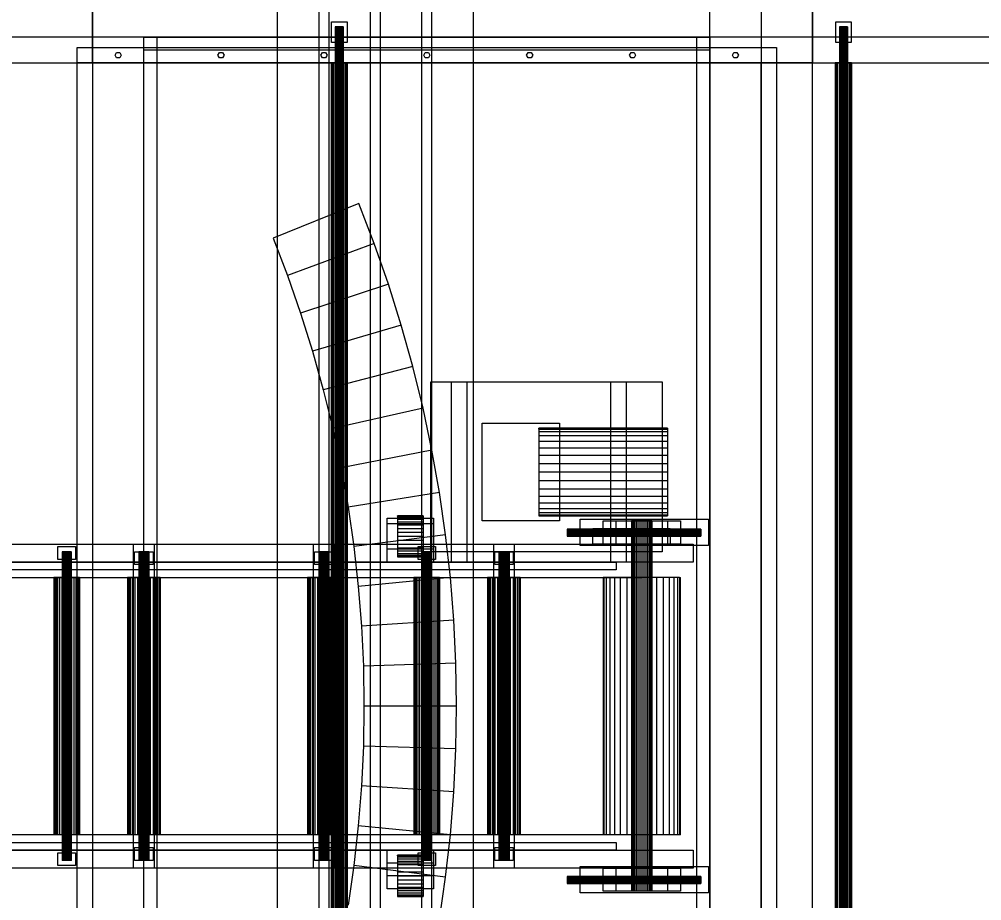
# Model space of a CAD drawing. Header units: millimetres. Extents: x -191664 to 191490, y -197311 to 10263.
# Drawn here: x 2362 to 4234, y -131078 to -129365 of the extents above; entities that cross this region are included whole.
import ezdxf

# ---------------------------------------------------------------- set-up
doc = ezdxf.new("R2010")
doc.units = ezdxf.units.MM
doc.layers.add('DET_secador_superior', color=7, linetype='Continuous', lineweight=0)
doc.layers.add('R15_COTAS_TRANSPORTE_P', color=1, linetype='Continuous', lineweight=0)
doc.dimstyles.new('PLANTA_20', dxfattribs={"dimtxt": 50, "dimasz": 30, "dimexe": 30, "dimexo": 16, "dimgap": 20, "dimtad": 1, "dimtih": 1, "dimtoh": 1, "dimdec": 1, "dimzin": 0, "dimdsep": 46, "dimcen": 0.09, "dimadec": 0, "dimazin": 0, "dimtfac": 1, "dimtdec": 4, "dimtofl": 0, "dimtmove": 0, "dimatfit": 3, "dimfxl": 1, "dimtolj": 1, "dimtzin": 0, "dimarcsym": 0})

# ---------------------------------------------------------------- blocks, each defined once
blk = doc.blocks.new('*D133')
at = {"layer": 'Defpoints', "color": 0, "transparency": 16777216}
for p in [(439.7, -194148), (217.9, -194406.1), (-500, -194490), (-500, -194490), (500, -194490)]:
    blk.add_point(p, dxfattribs=at)
at = {"layer": 'R15_COTAS_TRANSPORTE_P', "color": 0, "lineweight": -2, "transparency": 16777216}
blk.add_arc((-500, -194490), 722.8, 2.3783, 17.6217, dxfattribs=at)
at = {"layer": 'R15_COTAS_TRANSPORTE_P', "color": 0, "transparency": 16777216}
for points in [[(184.1, -194272.8), (193.6, -194269.6), (179.2, -194242.8)], [(227.1, -194459.9), (217.2, -194460.1), (222.8, -194490)]]:
    blk.add_solid(points, dxfattribs=at)

msp = doc.modelspace()

# ---------------------------------------------------------------- linework, layer by layer
at = {"layer": 'DET_secador_superior', "color": 253, "true_color": 0xa6b3ba}
for p, q in [((2864.71, -132400), (2864.71, -129000)), ((2944.71, -129000), (2944.71, -132400)), ((2964.71, -132400), (2964.71, -129000)), ((3044.71, -129000), (3044.71, -132400)), ((3064.71, -132400), (3064.71, -129000)), ((3144.71, -129000), (3144.71, -132400)), ((3164.71, -132400), (3164.71, -129000)), ((3244.71, -129000), (3244.71, -132400)), ((3704.71, -132400), (3704.71, -129000)), ((3804.71, -129000), (3804.71, -132400)), ((2604.71, -129425), (2604.71, -129400)), ((2604.71, -129400), (3704.71, -129400)), ((2604.71, -132000), (2604.71, -129400)), ((2604.71, -129400), (2629.71, -129400)), ((2629.71, -129400), (2629.71, -132000)), ((3679.71, -132000), (3679.71, -129400)), ((3679.71, -129400), (3704.71, -129400)), ((3704.71, -129400), (3704.71, -129425)), ((3704.71, -129400), (3704.71, -132000)), ((3704.71, -129425), (2604.71, -129425)), ((3162.6, -130400), (3162.6, -130070)), ((3162.6, -130070), (3612.6, -130070)), ((3202.6, -130420), (3202.6, -130070)), ((3202.6, -130070), (3232.6, -130070)), ((3232.6, -130070), (3232.6, -130420)), ((3512.6, -130420), (3512.6, -130070)), ((3512.6, -130070), (3542.6, -130070)), ((3542.6, -130070), (3542.6, -130420)), ((3612.6, -130070), (3612.6, -130400)), ((3077.6, -130420), (3077.6, -130335)), ((3077.6, -130335), (3167.6, -130335)), ((3167.6, -130335), (3167.6, -130420)), ((3452.6, -130388), (3452.6, -130337)), ((3452.6, -130337), (3702.6, -130337)), ((3497.6, -130385), (3497.6, -130340)), ((3497.6, -130340), (3647.6, -130340)), ((3647.6, -130340), (3647.6, -130385)), ((3702.6, -130337), (3702.6, -130388)), ((3077.6, -130395), (3077.6, -130345)), ((3077.6, -130345), (3167.6, -130345)), ((3167.6, -130345), (3167.6, -130395)), ((2437.71, -130415), (2437.71, -130390)), ((2437.71, -130390), (2471.71, -130390)), ((2471.71, -130390), (2471.71, -130415)), ((2584.71, -131015), (2584.71, -130385)), ((2584.71, -130385), (2624.71, -130385)), ((2586.71, -130425), (2586.71, -130400)), ((2586.71, -130400), (2622.71, -130400)), ((2622.71, -130400), (2622.71, -130425)), ((2624.71, -130385), (2624.71, -131015)), ((2934.71, -131015), (2934.71, -130385)), ((2934.71, -130385), (2974.71, -130385)), ((2936.71, -130425), (2936.71, -130400)), ((2936.71, -130400), (2972.71, -130400)), ((2972.71, -130400), (2972.71, -130425)), ((2974.71, -130385), (2974.71, -131015)), ((3167.6, -130395), (3077.6, -130395)), ((3137.71, -130415), (3137.71, -130390)), ((3137.71, -130390), (3171.71, -130390)), ((3612.6, -130400), (3162.6, -130400)), ((3171.71, -130390), (3171.71, -130415)), ((3284.71, -131015), (3284.71, -130385)), ((3284.71, -130385), (3324.71, -130385)), ((3286.71, -130425), (3286.71, -130400)), ((3286.71, -130400), (3322.71, -130400)), ((3322.71, -130400), (3322.71, -130425)), ((3324.71, -130385), (3324.71, -131015)), ((3702.6, -130388), (3452.6, -130388)), ((3647.6, -130385), (3497.6, -130385)), ((2471.71, -130415), (2437.71, -130415)), ((3171.71, -130415), (3137.71, -130415)), ((2622.71, -130425), (2586.71, -130425)), ((2972.71, -130425), (2936.71, -130425)), ((3167.6, -130420), (3077.6, -130420)), ((3232.6, -130420), (3202.6, -130420)), ((3322.71, -130425), (3286.71, -130425)), ((3542.6, -130420), (3512.6, -130420)), ((2586.71, -131000), (2586.71, -130975)), ((2586.71, -130975), (2622.71, -130975)), ((2622.71, -130975), (2622.71, -131000)), ((2936.71, -131000), (2936.71, -130975)), ((2936.71, -130975), (2972.71, -130975)), ((2972.71, -130975), (2972.71, -131000)), ((3077.6, -131030), (3077.6, -130980)), ((3077.6, -130980), (3167.6, -130980)), ((3167.6, -130980), (3167.6, -131030)), ((3286.71, -131000), (3286.71, -130975)), ((3286.71, -130975), (3322.71, -130975)), ((3322.71, -130975), (3322.71, -131000)), ((2437.71, -131010), (2437.71, -130985)), ((2437.71, -130985), (2471.71, -130985)), ((2471.71, -130985), (2471.71, -131010)), ((3137.71, -131010), (3137.71, -130985)), ((3137.71, -130985), (3171.71, -130985)), ((3171.71, -130985), (3171.71, -131010)), ((2471.71, -131010), (2437.71, -131010)), ((2624.71, -131015), (2584.71, -131015)), ((2622.71, -131000), (2586.71, -131000)), ((2974.71, -131015), (2934.71, -131015)), ((2972.71, -131000), (2936.71, -131000)), ((3077.6, -131055), (3077.6, -131005)), ((3077.6, -131005), (3167.6, -131005)), ((3171.71, -131010), (3137.71, -131010)), ((3167.6, -131005), (3167.6, -131055)), ((3324.71, -131015), (3284.71, -131015)), ((3322.71, -131000), (3286.71, -131000)), ((3452.6, -131063), (3452.6, -131012)), ((3452.6, -131012), (3702.6, -131012)), ((3497.6, -131060), (3497.6, -131015)), ((3497.6, -131015), (3647.6, -131015)), ((3647.6, -131015), (3647.6, -131060)), ((3702.6, -131012), (3702.6, -131063)), ((3167.6, -131030), (3077.6, -131030)), ((3167.6, -131055), (3077.6, -131055)), ((3702.6, -131063), (3452.6, -131063)), ((3647.6, -131060), (3497.6, -131060))]:
    msp.add_line(p, q, dxfattribs=at)
at = {"layer": 'DET_secador_superior', "color": 9, "true_color": 0xb8c6c1}
for p, q in [((2504.71, -129450), (2504.71, -129325)), ((3904.71, -132075), (3904.71, -129325)), ((3904.71, -129325), (3904.71, -129450)), ((3904.71, -129450), (2504.71, -129450))]:
    msp.add_line(p, q, dxfattribs=at)
at = {"layer": 'DET_secador_superior', "color": 253, "true_color": 0xaab5b9}
msp.add_line((2504.71, -129325), (2504.71, -132075), dxfattribs=at)
at = {"layer": 'DET_secador_superior', "color": 8, "true_color": 0x617680}
for p, q in [((2969.71, -129410), (2969.71, -129370)), ((2969.71, -129370), (2999.71, -129370)), ((2999.71, -129370), (2999.71, -129410)), ((3949.71, -129410), (3949.71, -129370)), ((3949.71, -129370), (3979.71, -129370)), ((3979.71, -129370), (3979.71, -129410)), ((20754.71, -129400), (1454.71, -129400)), ((2474.71, -129450), (2474.71, -129420)), ((2474.71, -129420), (3834.71, -129420)), ((2999.71, -129410), (2969.71, -129410)), ((3834.71, -129420), (3834.71, -129450)), ((3979.71, -129410), (3949.71, -129410)), ((3834.71, -129450), (2474.71, -129450)), ((2474.71, -131950), (2474.71, -129450)), ((2474.71, -129450), (2504.71, -129450)), ((3804.71, -129450), (3834.71, -129450)), ((3834.71, -129450), (3834.71, -131950))]:
    msp.add_line(p, q, dxfattribs=at)
at = {"layer": 'DET_secador_superior', "color": 253, "true_color": 0xa4b0b5}
for p, q in [((2976.98, -129380), (2976.71, -129380)), ((2976.71, -129380), (2976.71, -132020)), ((2977.78, -129380), (2976.98, -129380)), ((2976.98, -129380), (2976.98, -132020)), ((2979.06, -129380), (2977.78, -129380)), ((2977.78, -129380), (2977.78, -132020)), ((2980.71, -129380), (2979.06, -129380)), ((2979.06, -129380), (2979.06, -132020)), ((2982.64, -129380), (2980.71, -129380)), ((2980.71, -129380), (2980.71, -132020)), ((2984.71, -129380), (2982.64, -129380)), ((2982.64, -129380), (2982.64, -132020)), ((2986.78, -129380), (2984.71, -129380)), ((2984.71, -129380), (2984.71, -132020)), ((2988.71, -129380), (2986.78, -129380)), ((2986.78, -129380), (2986.78, -132020)), ((2990.37, -129380), (2988.71, -129380)), ((2988.71, -129380), (2988.71, -132020)), ((2991.64, -129380), (2990.37, -129380)), ((2990.37, -129380), (2990.37, -132020)), ((2992.44, -129380), (2991.64, -129380)), ((2991.64, -129380), (2991.64, -132020)), ((2992.44, -129380), (2992.71, -129380)), ((2992.44, -129380), (2992.44, -132020)), ((2992.71, -132020), (2992.71, -129380)), ((3956.98, -129380), (3956.71, -129380)), ((3956.71, -129380), (3956.71, -132020)), ((3957.78, -129380), (3956.98, -129380)), ((3956.98, -129380), (3956.98, -132020)), ((3959.06, -129380), (3957.78, -129380)), ((3957.78, -129380), (3957.78, -132020)), ((3960.71, -129380), (3959.06, -129380)), ((3959.06, -129380), (3959.06, -132020)), ((3962.64, -129380), (3960.71, -129380)), ((3960.71, -129380), (3960.71, -132020)), ((3964.71, -129380), (3962.64, -129380)), ((3962.64, -129380), (3962.64, -132020)), ((3966.78, -129380), (3964.71, -129380)), ((3964.71, -129380), (3964.71, -132020)), ((3968.71, -129380), (3966.78, -129380)), ((3966.78, -129380), (3966.78, -132020)), ((3970.37, -129380), (3968.71, -129380)), ((3968.71, -129380), (3968.71, -132020)), ((3971.64, -129380), (3970.37, -129380)), ((3970.37, -129380), (3970.37, -132020)), ((3972.44, -129380), (3971.64, -129380)), ((3971.64, -129380), (3971.64, -132020)), ((3972.44, -129380), (3972.71, -129380)), ((3972.44, -129380), (3972.44, -132020)), ((3972.71, -132020), (3972.71, -129380)), ((2969.26, -129450), (2968.71, -129450)), ((2968.71, -129450), (2968.71, -131950)), ((2970.86, -129450), (2969.26, -129450)), ((2969.26, -129450), (2969.26, -131950)), ((2973.4, -129450), (2970.86, -129450)), ((2970.86, -129450), (2970.86, -131950)), ((2976.71, -129450), (2973.4, -129450)), ((2973.4, -129450), (2973.4, -131950)), ((2980.57, -129450), (2976.71, -129450)), ((2976.71, -129450), (2976.71, -131950)), ((2984.71, -129450), (2980.57, -129450)), ((2980.57, -129450), (2980.57, -131950)), ((2988.85, -129450), (2984.71, -129450)), ((2984.71, -129450), (2984.71, -131950)), ((2992.71, -129450), (2988.85, -129450)), ((2988.85, -129450), (2988.85, -131950)), ((2996.03, -129450), (2992.71, -129450)), ((2992.71, -129450), (2992.71, -131950)), ((2998.57, -129450), (2996.03, -129450)), ((2996.03, -129450), (2996.03, -131950)), ((3000.17, -129450), (2998.57, -129450)), ((2998.57, -129450), (2998.57, -131950)), ((3000.17, -129450), (3000.71, -129450)), ((3000.17, -129450), (3000.17, -131950)), ((3000.71, -131950), (3000.71, -129450)), ((3949.26, -129450), (3948.71, -129450)), ((3948.71, -129450), (3948.71, -131950)), ((3950.86, -129450), (3949.26, -129450)), ((3949.26, -129450), (3949.26, -131950)), ((3953.4, -129450), (3950.86, -129450)), ((3950.86, -129450), (3950.86, -131950)), ((3956.71, -129450), (3953.4, -129450)), ((3953.4, -129450), (3953.4, -131950)), ((3960.57, -129450), (3956.71, -129450)), ((3956.71, -129450), (3956.71, -131950)), ((3964.71, -129450), (3960.57, -129450)), ((3960.57, -129450), (3960.57, -131950)), ((3968.85, -129450), (3964.71, -129450)), ((3964.71, -129450), (3964.71, -131950)), ((3972.71, -129450), (3968.85, -129450)), ((3968.85, -129450), (3968.85, -131950)), ((3976.03, -129450), (3972.71, -129450)), ((3972.71, -129450), (3972.71, -131950)), ((3978.57, -129450), (3976.03, -129450)), ((3976.03, -129450), (3976.03, -131950)), ((3980.17, -129450), (3978.57, -129450)), ((3978.57, -129450), (3978.57, -131950)), ((3980.17, -129450), (3980.71, -129450)), ((3980.17, -129450), (3980.17, -131950)), ((3980.71, -131950), (3980.71, -129450))]:
    msp.add_line(p, q, dxfattribs=at)
at = {"layer": 'DET_secador_superior', "color": 9, "true_color": 0xbcc6c9}
for p, q in [((2548.71, -129435), (2551.71, -129429.8)), ((2551.71, -129440.2), (2548.71, -129435)), ((2551.71, -129429.8), (2557.71, -129429.8)), ((2557.71, -129440.2), (2551.71, -129440.2)), ((2557.71, -129429.8), (2560.71, -129435)), ((2560.71, -129435), (2557.71, -129440.2)), ((2748.71, -129435), (2751.71, -129429.8)), ((2751.71, -129440.2), (2748.71, -129435)), ((2751.71, -129429.8), (2757.71, -129429.8)), ((2757.71, -129440.2), (2751.71, -129440.2)), ((2757.71, -129429.8), (2760.71, -129435)), ((2760.71, -129435), (2757.71, -129440.2)), ((2948.71, -129435), (2951.71, -129429.8)), ((2951.71, -129440.2), (2948.71, -129435)), ((2951.71, -129429.8), (2957.71, -129429.8)), ((2957.71, -129440.2), (2951.71, -129440.2)), ((2957.71, -129429.8), (2960.71, -129435)), ((2960.71, -129435), (2957.71, -129440.2)), ((3148.71, -129435), (3151.71, -129429.8)), ((3151.71, -129440.2), (3148.71, -129435)), ((3151.71, -129429.8), (3157.71, -129429.8)), ((3157.71, -129440.2), (3151.71, -129440.2)), ((3157.71, -129429.8), (3160.71, -129435)), ((3160.71, -129435), (3157.71, -129440.2)), ((3348.71, -129435), (3351.71, -129429.8)), ((3351.71, -129440.2), (3348.71, -129435)), ((3351.71, -129429.8), (3357.71, -129429.8)), ((3357.71, -129440.2), (3351.71, -129440.2)), ((3357.71, -129429.8), (3360.71, -129435)), ((3360.71, -129435), (3357.71, -129440.2)), ((3548.71, -129435), (3551.71, -129429.8)), ((3551.71, -129440.2), (3548.71, -129435)), ((3551.71, -129429.8), (3557.71, -129429.8)), ((3557.71, -129440.2), (3551.71, -129440.2)), ((3557.71, -129429.8), (3560.71, -129435)), ((3560.71, -129435), (3557.71, -129440.2)), ((3748.71, -129435), (3751.71, -129429.8)), ((3751.71, -129440.2), (3748.71, -129435)), ((3751.71, -129429.8), (3757.71, -129429.8)), ((3757.71, -129440.2), (3751.71, -129440.2)), ((3757.71, -129429.8), (3760.71, -129435)), ((3760.71, -129435), (3757.71, -129440.2))]:
    msp.add_line(p, q, dxfattribs=at)
at = {"layer": 'DET_secador_superior', "color": 8, "true_color": 0x727f77}
msp.add_line((1554.71, -129450), (20654.71, -129450), dxfattribs=at)
at = {"layer": 'DET_secador_superior', "color": 253, "true_color": 0xa8b3b5}
for p, q in [((3804.71, -129450), (2504.71, -129450)), ((2504.71, -129450), (2604.71, -129450)), ((2504.71, -129450), (2504.71, -131950)), ((2604.71, -129450), (3704.71, -129450)), ((2604.71, -131950), (2604.71, -129450)), ((3804.71, -129450), (3704.71, -129450)), ((3704.71, -129450), (3704.71, -131950)), ((3804.71, -131950), (3804.71, -129450))]:
    msp.add_line(p, q, dxfattribs=at)
at = {"layer": 'DET_secador_superior', "color": 252, "true_color": 0x889ba4}
for p, q in [((3022.7, -129723.07), (2855.81, -129790.5)), ((3052.72, -129800.93), (3022.7, -129723.07)), ((2855.81, -129790.5), (2883.75, -129862.98)), ((3052.72, -129800.93), (2883.75, -129862.98)), ((3080.23, -129879.7), (3052.72, -129800.93)), ((2883.75, -129862.98), (2909.37, -129936.32)), ((3080.23, -129879.7), (2909.37, -129936.32)), ((3105.2, -129959.32), (3080.23, -129879.7)), ((2909.37, -129936.32), (2932.62, -130010.44)), ((3105.2, -129959.32), (2932.62, -130010.44)), ((3127.62, -130039.7), (3105.2, -129959.32)), ((2932.62, -130010.44), (2953.49, -130085.27)), ((3127.62, -130039.7), (2953.49, -130085.27)), ((3147.45, -130120.75), (3127.62, -130039.7)), ((2953.49, -130085.27), (2971.95, -130160.73)), ((3147.45, -130120.75), (2971.95, -130160.73)), ((3164.68, -130202.39), (3147.45, -130120.75)), ((2971.95, -130160.73), (2987.99, -130236.74)), ((3164.68, -130202.39), (2987.99, -130236.74)), ((3179.29, -130284.55), (3164.68, -130202.39)), ((2987.99, -130236.74), (3001.59, -130313.22)), ((3179.29, -130284.55), (3001.59, -130313.22)), ((3191.27, -130367.13), (3179.29, -130284.55)), ((3001.59, -130313.22), (3012.74, -130390.1)), ((3191.27, -130367.13), (3012.74, -130390.1)), ((3200.59, -130450.05), (3191.27, -130367.13)), ((3012.74, -130390.1), (3021.42, -130467.3)), ((3200.59, -130450.05), (3021.42, -130467.3)), ((3207.26, -130533.22), (3200.59, -130450.05)), ((3021.42, -130467.3), (3027.63, -130544.73)), ((3207.26, -130533.22), (3027.63, -130544.73)), ((3027.63, -130544.73), (3031.36, -130622.33)), ((3211.26, -130616.57), (3207.26, -130533.22)), ((3211.26, -130616.57), (3031.36, -130622.33)), ((3031.36, -130622.33), (3032.6, -130700)), ((3212.6, -130700), (3211.26, -130616.57)), ((3032.6, -130700), (3031.36, -130777.67)), ((3212.6, -130700), (3032.6, -130700)), ((3211.26, -130783.43), (3212.6, -130700)), ((3031.36, -130777.67), (3027.63, -130855.27)), ((3211.26, -130783.43), (3031.36, -130777.67)), ((3207.26, -130866.78), (3211.26, -130783.43)), ((3027.63, -130855.27), (3021.42, -130932.7)), ((3207.26, -130866.78), (3027.63, -130855.27)), ((3200.59, -130949.95), (3207.26, -130866.78)), ((3021.42, -130932.7), (3012.74, -131009.9)), ((3200.59, -130949.95), (3021.42, -130932.7)), ((3191.27, -131032.87), (3200.59, -130949.95)), ((3012.74, -131009.9), (3001.59, -131086.78)), ((3191.27, -131032.87), (3012.74, -131009.9)), ((3179.29, -131115.45), (3191.27, -131032.87))]:
    msp.add_line(p, q, dxfattribs=at)
at = {"layer": 'DET_secador_superior', "color": 147, "true_color": 0x35697a}
for p, q in [((3262.6, -130340), (3262.6, -130150)), ((3262.6, -130150), (3412.6, -130150)), ((3412.6, -130150), (3412.6, -130340)), ((3412.6, -130340), (3262.6, -130340))]:
    msp.add_line(p, q, dxfattribs=at)
at = {"layer": 'DET_secador_superior', "color": 157, "true_color": 0x286576}
for p, q in [((3372.6, -130161.63), (3372.6, -130160)), ((3622.6, -130160), (3372.6, -130160)), ((3372.6, -130161.63), (3372.6, -130166.47)), ((3372.6, -130161.63), (3622.6, -130161.63)), ((3372.6, -130166.47), (3372.6, -130174.33)), ((3372.6, -130166.47), (3622.6, -130166.47)), ((3372.6, -130174.33), (3372.6, -130184.9)), ((3372.6, -130174.33), (3622.6, -130174.33)), ((3622.6, -130160), (3622.6, -130161.63)), ((3622.6, -130161.63), (3622.6, -130166.47)), ((3622.6, -130166.47), (3622.6, -130174.33)), ((3622.6, -130174.33), (3622.6, -130184.9)), ((3372.6, -130184.9), (3372.6, -130197.78)), ((3372.6, -130184.9), (3622.6, -130184.9)), ((3622.6, -130184.9), (3622.6, -130197.78)), ((3372.6, -130197.78), (3372.6, -130212.47)), ((3372.6, -130197.78), (3622.6, -130197.78)), ((3372.6, -130212.47), (3372.6, -130228.42)), ((3372.6, -130212.47), (3622.6, -130212.47)), ((3622.6, -130197.78), (3622.6, -130212.47)), ((3622.6, -130212.47), (3622.6, -130228.42)), ((3372.6, -130228.42), (3372.6, -130245)), ((3372.6, -130228.42), (3622.6, -130228.42)), ((3622.6, -130228.42), (3622.6, -130245)), ((3372.6, -130245), (3372.6, -130261.58)), ((3372.6, -130245), (3622.6, -130245)), ((3622.6, -130245), (3622.6, -130261.58)), ((3372.6, -130261.58), (3372.6, -130277.53)), ((3372.6, -130261.58), (3622.6, -130261.58)), ((3622.6, -130261.58), (3622.6, -130277.53)), ((3372.6, -130277.53), (3372.6, -130292.22)), ((3372.6, -130277.53), (3622.6, -130277.53)), ((3622.6, -130277.53), (3622.6, -130292.22)), ((3372.6, -130292.22), (3372.6, -130305.1)), ((3372.6, -130292.22), (3622.6, -130292.22)), ((3372.6, -130305.1), (3372.6, -130315.67)), ((3372.6, -130305.1), (3622.6, -130305.1)), ((3622.6, -130292.22), (3622.6, -130305.1)), ((3622.6, -130305.1), (3622.6, -130315.67)), ((3372.6, -130315.67), (3372.6, -130323.53)), ((3372.6, -130315.67), (3622.6, -130315.67)), ((3372.6, -130323.53), (3372.6, -130328.37)), ((3372.6, -130323.53), (3622.6, -130323.53)), ((3622.6, -130315.67), (3622.6, -130323.53)), ((3622.6, -130323.53), (3622.6, -130328.37)), ((3372.6, -130328.37), (3372.6, -130330)), ((3372.6, -130328.37), (3622.6, -130328.37)), ((3372.6, -130330), (3622.6, -130330)), ((3622.6, -130328.37), (3622.6, -130330))]:
    msp.add_line(p, q, dxfattribs=at)
at = {"layer": 'DET_secador_superior', "color": 253, "true_color": 0xa8b4b9}
for p, q in [((3097.6, -130330.77), (3097.6, -130330)), ((3147.6, -130330), (3097.6, -130330)), ((3097.6, -130330.77), (3097.6, -130333.04)), ((3097.6, -130330.77), (3147.6, -130330.77)), ((3097.6, -130333.04), (3097.6, -130336.74)), ((3097.6, -130333.04), (3147.6, -130333.04)), ((3097.6, -130336.74), (3097.6, -130341.72)), ((3097.6, -130336.74), (3147.6, -130336.74)), ((3097.6, -130341.72), (3097.6, -130347.78)), ((3097.6, -130341.72), (3147.6, -130341.72)), ((3147.6, -130330), (3147.6, -130330.77)), ((3147.6, -130330.77), (3147.6, -130333.04)), ((3147.6, -130333.04), (3147.6, -130336.74)), ((3147.6, -130336.74), (3147.6, -130341.72)), ((3147.6, -130341.72), (3147.6, -130347.78)), ((3552.98, -130340), (3552.6, -130340)), ((3552.6, -130340), (3552.6, -131060)), ((3554.12, -130340), (3552.98, -130340)), ((3552.98, -130340), (3552.98, -131060)), ((3555.97, -130340), (3554.12, -130340)), ((3554.12, -130340), (3554.12, -131060)), ((3558.46, -130340), (3555.97, -130340)), ((3555.97, -130340), (3555.97, -131060)), ((3561.49, -130340), (3558.46, -130340)), ((3558.46, -130340), (3558.46, -131060)), ((3564.94, -130340), (3561.49, -130340)), ((3561.49, -130340), (3561.49, -131060)), ((3568.7, -130340), (3564.94, -130340)), ((3564.94, -130340), (3564.94, -131060)), ((3572.6, -130340), (3568.7, -130340)), ((3568.7, -130340), (3568.7, -131060)), ((3576.5, -130340), (3572.6, -130340)), ((3572.6, -130340), (3572.6, -131060)), ((3580.25, -130340), (3576.5, -130340)), ((3576.5, -130340), (3576.5, -131060)), ((3583.71, -130340), (3580.25, -130340)), ((3580.25, -130340), (3580.25, -131060)), ((3586.74, -130340), (3583.71, -130340)), ((3583.71, -130340), (3583.71, -131060)), ((3589.23, -130340), (3586.74, -130340)), ((3586.74, -130340), (3586.74, -131060)), ((3591.08, -130340), (3589.23, -130340)), ((3589.23, -130340), (3589.23, -131060)), ((3592.21, -130340), (3591.08, -130340)), ((3591.08, -130340), (3591.08, -131060)), ((3592.21, -130340), (3592.6, -130340)), ((3592.21, -130340), (3592.21, -131060)), ((3592.6, -131060), (3592.6, -130340)), ((3097.6, -130347.78), (3097.6, -130354.69)), ((3097.6, -130347.78), (3147.6, -130347.78)), ((3097.6, -130354.69), (3097.6, -130362.2)), ((3097.6, -130354.69), (3147.6, -130354.69)), ((3097.6, -130362.2), (3097.6, -130370)), ((3097.6, -130362.2), (3147.6, -130362.2)), ((3147.6, -130347.78), (3147.6, -130354.69)), ((3147.6, -130354.69), (3147.6, -130362.2)), ((3147.6, -130362.2), (3147.6, -130370)), ((3427.6, -130356.13), (3427.6, -130356)), ((3687.6, -130356), (3427.6, -130356)), ((3427.6, -130356.13), (3427.6, -130356.53)), ((3427.6, -130356.13), (3687.6, -130356.13)), ((3427.6, -130356.53), (3427.6, -130357.18)), ((3427.6, -130356.53), (3687.6, -130356.53)), ((3427.6, -130357.18), (3427.6, -130358.05)), ((3427.6, -130357.18), (3687.6, -130357.18)), ((3427.6, -130358.05), (3427.6, -130359.11)), ((3427.6, -130358.05), (3687.6, -130358.05)), ((3427.6, -130359.11), (3427.6, -130360.32)), ((3427.6, -130359.11), (3687.6, -130359.11)), ((3427.6, -130360.32), (3427.6, -130361.63)), ((3427.6, -130360.32), (3687.6, -130360.32)), ((3427.6, -130361.63), (3427.6, -130363)), ((3427.6, -130361.63), (3687.6, -130361.63)), ((3687.6, -130356), (3687.6, -130356.13)), ((3687.6, -130356.13), (3687.6, -130356.53)), ((3687.6, -130356.53), (3687.6, -130357.18)), ((3687.6, -130357.18), (3687.6, -130358.05)), ((3687.6, -130358.05), (3687.6, -130359.11)), ((3687.6, -130359.11), (3687.6, -130360.32)), ((3687.6, -130360.32), (3687.6, -130361.63)), ((3687.6, -130361.63), (3687.6, -130363)), ((3097.6, -130370), (3097.6, -130377.8)), ((3097.6, -130370), (3147.6, -130370)), ((3097.6, -130377.8), (3097.6, -130385.31)), ((3097.6, -130377.8), (3147.6, -130377.8)), ((3147.6, -130370), (3147.6, -130377.8)), ((3147.6, -130377.8), (3147.6, -130385.31)), ((3427.6, -130363), (3427.6, -130364.37)), ((3427.6, -130363), (3687.6, -130363)), ((3427.6, -130364.37), (3427.6, -130365.68)), ((3427.6, -130364.37), (3687.6, -130364.37)), ((3427.6, -130365.68), (3427.6, -130366.89)), ((3427.6, -130365.68), (3687.6, -130365.68)), ((3427.6, -130366.89), (3427.6, -130367.95)), ((3427.6, -130366.89), (3687.6, -130366.89)), ((3427.6, -130367.95), (3427.6, -130368.82)), ((3427.6, -130367.95), (3687.6, -130367.95)), ((3427.6, -130368.82), (3427.6, -130369.47)), ((3427.6, -130368.82), (3687.6, -130368.82)), ((3427.6, -130369.47), (3427.6, -130369.87)), ((3427.6, -130369.47), (3687.6, -130369.47)), ((3427.6, -130369.87), (3427.6, -130370)), ((3427.6, -130369.87), (3687.6, -130369.87)), ((3427.6, -130370), (3687.6, -130370)), ((3687.6, -130363), (3687.6, -130364.37)), ((3687.6, -130364.37), (3687.6, -130365.68)), ((3687.6, -130365.68), (3687.6, -130366.89)), ((3687.6, -130366.89), (3687.6, -130367.95)), ((3687.6, -130367.95), (3687.6, -130368.82)), ((3687.6, -130368.82), (3687.6, -130369.47)), ((3687.6, -130369.47), (3687.6, -130369.87)), ((3687.6, -130369.87), (3687.6, -130370)), ((2445.89, -130400), (2445.71, -130400)), ((2445.71, -130400), (2445.71, -131000)), ((2446.4, -130400), (2445.89, -130400)), ((2445.89, -130400), (2445.89, -131000)), ((2447.23, -130400), (2446.4, -130400)), ((2446.4, -130400), (2446.4, -131000)), ((2448.35, -130400), (2447.23, -130400)), ((2447.23, -130400), (2447.23, -131000)), ((2449.71, -130400), (2448.35, -130400)), ((2448.35, -130400), (2448.35, -131000)), ((2451.27, -130400), (2449.71, -130400)), ((2449.71, -130400), (2449.71, -131000)), ((2452.96, -130400), (2451.27, -130400)), ((2451.27, -130400), (2451.27, -131000)), ((2454.71, -130400), (2452.96, -130400)), ((2452.96, -130400), (2452.96, -131000)), ((2456.47, -130400), (2454.71, -130400)), ((2454.71, -130400), (2454.71, -131000)), ((2458.16, -130400), (2456.47, -130400)), ((2456.47, -130400), (2456.47, -131000)), ((2459.71, -130400), (2458.16, -130400)), ((2458.16, -130400), (2458.16, -131000)), ((2461.08, -130400), (2459.71, -130400)), ((2459.71, -130400), (2459.71, -131000)), ((2462.2, -130400), (2461.08, -130400)), ((2461.08, -130400), (2461.08, -131000)), ((2463.03, -130400), (2462.2, -130400)), ((2462.2, -130400), (2462.2, -131000)), ((2463.54, -130400), (2463.03, -130400)), ((2463.03, -130400), (2463.03, -131000)), ((2463.54, -130400), (2463.71, -130400)), ((2463.54, -130400), (2463.54, -131000)), ((2463.71, -131000), (2463.71, -130400)), ((2594.9, -130400), (2594.71, -130400)), ((2594.71, -130400), (2594.71, -131000)), ((2595.47, -130400), (2594.9, -130400)), ((2594.9, -130400), (2594.9, -131000)), ((2596.4, -130400), (2595.47, -130400)), ((2595.47, -130400), (2595.47, -131000)), ((2597.64, -130400), (2596.4, -130400)), ((2596.4, -130400), (2596.4, -131000)), ((2599.16, -130400), (2597.64, -130400)), ((2597.64, -130400), (2597.64, -131000)), ((2600.89, -130400), (2599.16, -130400)), ((2599.16, -130400), (2599.16, -131000)), ((2602.76, -130400), (2600.89, -130400)), ((2600.89, -130400), (2600.89, -131000)), ((2604.71, -130400), (2602.76, -130400)), ((2602.76, -130400), (2602.76, -131000)), ((2606.66, -130400), (2604.71, -130400)), ((2604.71, -130400), (2604.71, -131000)), ((2608.54, -130400), (2606.66, -130400)), ((2606.66, -130400), (2606.66, -131000)), ((2610.27, -130400), (2608.54, -130400)), ((2608.54, -130400), (2608.54, -131000)), ((2611.78, -130400), (2610.27, -130400)), ((2610.27, -130400), (2610.27, -131000)), ((2613.03, -130400), (2611.78, -130400)), ((2611.78, -130400), (2611.78, -131000)), ((2613.95, -130400), (2613.03, -130400)), ((2613.03, -130400), (2613.03, -131000)), ((2614.52, -130400), (2613.95, -130400)), ((2613.95, -130400), (2613.95, -131000)), ((2614.52, -130400), (2614.71, -130400)), ((2614.52, -130400), (2614.52, -131000)), ((2614.71, -131000), (2614.71, -130400)), ((2944.9, -130400), (2944.71, -130400)), ((2944.71, -130400), (2944.71, -131000)), ((2945.47, -130400), (2944.9, -130400)), ((2944.9, -130400), (2944.9, -131000)), ((2946.4, -130400), (2945.47, -130400)), ((2945.47, -130400), (2945.47, -131000)), ((2947.64, -130400), (2946.4, -130400)), ((2946.4, -130400), (2946.4, -131000)), ((2949.16, -130400), (2947.64, -130400)), ((2947.64, -130400), (2947.64, -131000)), ((2950.89, -130400), (2949.16, -130400)), ((2949.16, -130400), (2949.16, -131000)), ((2952.76, -130400), (2950.89, -130400)), ((2950.89, -130400), (2950.89, -131000)), ((2954.71, -130400), (2952.76, -130400)), ((2952.76, -130400), (2952.76, -131000)), ((2956.66, -130400), (2954.71, -130400)), ((2954.71, -130400), (2954.71, -131000)), ((2958.54, -130400), (2956.66, -130400)), ((2956.66, -130400), (2956.66, -131000)), ((2960.27, -130400), (2958.54, -130400)), ((2958.54, -130400), (2958.54, -131000)), ((2961.78, -130400), (2960.27, -130400)), ((2960.27, -130400), (2960.27, -131000)), ((2963.03, -130400), (2961.78, -130400)), ((2961.78, -130400), (2961.78, -131000)), ((2963.95, -130400), (2963.03, -130400)), ((2963.03, -130400), (2963.03, -131000)), ((2964.52, -130400), (2963.95, -130400)), ((2963.95, -130400), (2963.95, -131000)), ((2964.52, -130400), (2964.71, -130400)), ((2964.52, -130400), (2964.52, -131000)), ((2964.71, -131000), (2964.71, -130400)), ((3097.6, -130385.31), (3097.6, -130392.22)), ((3097.6, -130385.31), (3147.6, -130385.31)), ((3097.6, -130392.22), (3097.6, -130398.28)), ((3097.6, -130392.22), (3147.6, -130392.22)), ((3097.6, -130398.28), (3097.6, -130403.26)), ((3097.6, -130398.28), (3147.6, -130398.28)), ((3145.89, -130400), (3145.71, -130400)), ((3145.71, -130400), (3145.71, -131000)), ((3146.4, -130400), (3145.89, -130400)), ((3145.89, -130400), (3145.89, -131000)), ((3147.23, -130400), (3146.4, -130400)), ((3146.4, -130400), (3146.4, -131000)), ((3148.35, -130400), (3147.23, -130400)), ((3147.23, -130400), (3147.23, -131000)), ((3147.6, -130385.31), (3147.6, -130392.22)), ((3147.6, -130392.22), (3147.6, -130398.28)), ((3147.6, -130398.28), (3147.6, -130403.26)), ((3149.71, -130400), (3148.35, -130400)), ((3148.35, -130400), (3148.35, -131000)), ((3151.27, -130400), (3149.71, -130400)), ((3149.71, -130400), (3149.71, -131000)), ((3152.96, -130400), (3151.27, -130400)), ((3151.27, -130400), (3151.27, -131000)), ((3154.71, -130400), (3152.96, -130400)), ((3152.96, -130400), (3152.96, -131000)), ((3156.47, -130400), (3154.71, -130400)), ((3154.71, -130400), (3154.71, -131000)), ((3158.16, -130400), (3156.47, -130400)), ((3156.47, -130400), (3156.47, -131000)), ((3159.71, -130400), (3158.16, -130400)), ((3158.16, -130400), (3158.16, -131000)), ((3161.08, -130400), (3159.71, -130400)), ((3159.71, -130400), (3159.71, -131000)), ((3162.2, -130400), (3161.08, -130400)), ((3161.08, -130400), (3161.08, -131000)), ((3163.03, -130400), (3162.2, -130400)), ((3162.2, -130400), (3162.2, -131000)), ((3163.54, -130400), (3163.03, -130400)), ((3163.03, -130400), (3163.03, -131000)), ((3163.54, -130400), (3163.71, -130400)), ((3163.54, -130400), (3163.54, -131000)), ((3163.71, -131000), (3163.71, -130400)), ((3294.9, -130400), (3294.71, -130400)), ((3294.71, -130400), (3294.71, -131000)), ((3295.47, -130400), (3294.9, -130400)), ((3294.9, -130400), (3294.9, -131000)), ((3296.4, -130400), (3295.47, -130400)), ((3295.47, -130400), (3295.47, -131000)), ((3297.64, -130400), (3296.4, -130400)), ((3296.4, -130400), (3296.4, -131000)), ((3299.16, -130400), (3297.64, -130400)), ((3297.64, -130400), (3297.64, -131000)), ((3300.89, -130400), (3299.16, -130400)), ((3299.16, -130400), (3299.16, -131000)), ((3302.76, -130400), (3300.89, -130400)), ((3300.89, -130400), (3300.89, -131000)), ((3304.71, -130400), (3302.76, -130400)), ((3302.76, -130400), (3302.76, -131000)), ((3306.66, -130400), (3304.71, -130400)), ((3304.71, -130400), (3304.71, -131000)), ((3308.54, -130400), (3306.66, -130400)), ((3306.66, -130400), (3306.66, -131000)), ((3310.27, -130400), (3308.54, -130400)), ((3308.54, -130400), (3308.54, -131000)), ((3311.78, -130400), (3310.27, -130400)), ((3310.27, -130400), (3310.27, -131000)), ((3313.03, -130400), (3311.78, -130400)), ((3311.78, -130400), (3311.78, -131000)), ((3313.95, -130400), (3313.03, -130400)), ((3313.03, -130400), (3313.03, -131000)), ((3314.52, -130400), (3313.95, -130400)), ((3313.95, -130400), (3313.95, -131000)), ((3314.52, -130400), (3314.71, -130400)), ((3314.52, -130400), (3314.52, -131000)), ((3314.71, -131000), (3314.71, -130400)), ((3097.6, -130403.26), (3097.6, -130406.96)), ((3097.6, -130403.26), (3147.6, -130403.26)), ((3097.6, -130406.96), (3097.6, -130409.23)), ((3097.6, -130406.96), (3147.6, -130406.96)), ((3097.6, -130409.23), (3097.6, -130410)), ((3097.6, -130409.23), (3147.6, -130409.23)), ((3097.6, -130410), (3147.6, -130410)), ((3147.6, -130403.26), (3147.6, -130406.96)), ((3147.6, -130406.96), (3147.6, -130409.23)), ((3147.6, -130409.23), (3147.6, -130410)), ((2430.19, -130450), (2429.71, -130450)), ((2429.71, -130450), (2429.71, -130950)), ((2431.62, -130450), (2430.19, -130450)), ((2430.19, -130450), (2430.19, -130950)), ((2433.93, -130450), (2431.62, -130450)), ((2431.62, -130450), (2431.62, -130950)), ((2437.03, -130450), (2433.93, -130450)), ((2433.93, -130450), (2433.93, -130950)), ((2440.82, -130450), (2437.03, -130450)), ((2437.03, -130450), (2437.03, -130950)), ((2445.15, -130450), (2440.82, -130450)), ((2440.82, -130450), (2440.82, -130950)), ((2449.83, -130450), (2445.15, -130450)), ((2445.15, -130450), (2445.15, -130950)), ((2454.71, -130450), (2449.83, -130450)), ((2449.83, -130450), (2449.83, -130950)), ((2459.59, -130450), (2454.71, -130450)), ((2454.71, -130450), (2454.71, -130950)), ((2464.28, -130450), (2459.59, -130450)), ((2459.59, -130450), (2459.59, -130950)), ((2468.6, -130450), (2464.28, -130450)), ((2464.28, -130450), (2464.28, -130950)), ((2472.39, -130450), (2468.6, -130450)), ((2468.6, -130450), (2468.6, -130950)), ((2475.5, -130450), (2472.39, -130450)), ((2472.39, -130450), (2472.39, -130950)), ((2477.81, -130450), (2475.5, -130450)), ((2475.5, -130450), (2475.5, -130950)), ((2479.23, -130450), (2477.81, -130450)), ((2477.81, -130450), (2477.81, -130950)), ((2479.23, -130450), (2479.71, -130450)), ((2479.23, -130450), (2479.23, -130950)), ((2479.71, -130950), (2479.71, -130450)), ((2573.33, -130450), (2572.71, -130450)), ((2572.71, -130450), (2572.71, -130950)), ((2575.15, -130450), (2573.33, -130450)), ((2573.33, -130450), (2573.33, -130950)), ((2578.11, -130450), (2575.15, -130450)), ((2575.15, -130450), (2575.15, -130950)), ((2582.08, -130450), (2578.11, -130450)), ((2578.11, -130450), (2578.11, -130950)), ((2586.93, -130450), (2582.08, -130450)), ((2582.08, -130450), (2582.08, -130950)), ((2592.47, -130450), (2586.93, -130450)), ((2586.93, -130450), (2586.93, -130950)), ((2598.47, -130450), (2592.47, -130450)), ((2592.47, -130450), (2592.47, -130950)), ((2604.71, -130450), (2598.47, -130450)), ((2598.47, -130450), (2598.47, -130950)), ((2610.96, -130450), (2604.71, -130450)), ((2604.71, -130450), (2604.71, -130950)), ((2616.96, -130450), (2610.96, -130450)), ((2610.96, -130450), (2610.96, -130950)), ((2622.49, -130450), (2616.96, -130450)), ((2616.96, -130450), (2616.96, -130950)), ((2627.34, -130450), (2622.49, -130450)), ((2622.49, -130450), (2622.49, -130950)), ((2631.32, -130450), (2627.34, -130450)), ((2627.34, -130450), (2627.34, -130950)), ((2634.28, -130450), (2631.32, -130450)), ((2631.32, -130450), (2631.32, -130950)), ((2636.1, -130450), (2634.28, -130450)), ((2634.28, -130450), (2634.28, -130950)), ((2636.1, -130450), (2636.71, -130450)), ((2636.1, -130450), (2636.1, -130950)), ((2636.71, -130950), (2636.71, -130450)), ((2923.33, -130450), (2922.71, -130450)), ((2922.71, -130450), (2922.71, -130950)), ((2925.15, -130450), (2923.33, -130450)), ((2923.33, -130450), (2923.33, -130950)), ((2928.11, -130450), (2925.15, -130450)), ((2925.15, -130450), (2925.15, -130950)), ((2932.08, -130450), (2928.11, -130450)), ((2928.11, -130450), (2928.11, -130950)), ((2936.93, -130450), (2932.08, -130450)), ((2932.08, -130450), (2932.08, -130950)), ((2942.47, -130450), (2936.93, -130450)), ((2936.93, -130450), (2936.93, -130950)), ((2948.47, -130450), (2942.47, -130450)), ((2942.47, -130450), (2942.47, -130950)), ((2954.71, -130450), (2948.47, -130450)), ((2948.47, -130450), (2948.47, -130950)), ((2960.96, -130450), (2954.71, -130450)), ((2954.71, -130450), (2954.71, -130950)), ((2966.96, -130450), (2960.96, -130450)), ((2960.96, -130450), (2960.96, -130950)), ((2972.49, -130450), (2966.96, -130450)), ((2966.96, -130450), (2966.96, -130950)), ((2977.34, -130450), (2972.49, -130450)), ((2972.49, -130450), (2972.49, -130950)), ((2981.32, -130450), (2977.34, -130450)), ((2977.34, -130450), (2977.34, -130950)), ((2984.28, -130450), (2981.32, -130450)), ((2981.32, -130450), (2981.32, -130950)), ((2986.1, -130450), (2984.28, -130450)), ((2984.28, -130450), (2984.28, -130950)), ((2986.1, -130450), (2986.71, -130450)), ((2986.1, -130450), (2986.1, -130950)), ((2986.71, -130950), (2986.71, -130450)), ((3130.19, -130450), (3129.71, -130450)), ((3129.71, -130450), (3129.71, -130950)), ((3131.62, -130450), (3130.19, -130450)), ((3130.19, -130450), (3130.19, -130950)), ((3133.93, -130450), (3131.62, -130450)), ((3131.62, -130450), (3131.62, -130950)), ((3137.03, -130450), (3133.93, -130450)), ((3133.93, -130450), (3133.93, -130950)), ((3140.82, -130450), (3137.03, -130450)), ((3137.03, -130450), (3137.03, -130950)), ((3145.15, -130450), (3140.82, -130450)), ((3140.82, -130450), (3140.82, -130950)), ((3149.83, -130450), (3145.15, -130450)), ((3145.15, -130450), (3145.15, -130950)), ((3154.71, -130450), (3149.83, -130450)), ((3149.83, -130450), (3149.83, -130950)), ((3159.59, -130450), (3154.71, -130450)), ((3154.71, -130450), (3154.71, -130950)), ((3164.28, -130450), (3159.59, -130450)), ((3159.59, -130450), (3159.59, -130950)), ((3168.6, -130450), (3164.28, -130450)), ((3164.28, -130450), (3164.28, -130950)), ((3172.39, -130450), (3168.6, -130450)), ((3168.6, -130450), (3168.6, -130950)), ((3175.5, -130450), (3172.39, -130450)), ((3172.39, -130450), (3172.39, -130950)), ((3177.81, -130450), (3175.5, -130450)), ((3175.5, -130450), (3175.5, -130950)), ((3179.23, -130450), (3177.81, -130450)), ((3177.81, -130450), (3177.81, -130950)), ((3179.23, -130450), (3179.71, -130450)), ((3179.23, -130450), (3179.23, -130950)), ((3179.71, -130950), (3179.71, -130450)), ((3273.33, -130450), (3272.71, -130450)), ((3272.71, -130450), (3272.71, -130950)), ((3275.15, -130450), (3273.33, -130450)), ((3273.33, -130450), (3273.33, -130950)), ((3278.11, -130450), (3275.15, -130450)), ((3275.15, -130450), (3275.15, -130950)), ((3282.08, -130450), (3278.11, -130450)), ((3278.11, -130450), (3278.11, -130950)), ((3286.93, -130450), (3282.08, -130450)), ((3282.08, -130450), (3282.08, -130950)), ((3292.47, -130450), (3286.93, -130450)), ((3286.93, -130450), (3286.93, -130950)), ((3298.47, -130450), (3292.47, -130450)), ((3292.47, -130450), (3292.47, -130950)), ((3304.71, -130450), (3298.47, -130450)), ((3298.47, -130450), (3298.47, -130950)), ((3310.96, -130450), (3304.71, -130450)), ((3304.71, -130450), (3304.71, -130950)), ((3316.96, -130450), (3310.96, -130450)), ((3310.96, -130450), (3310.96, -130950)), ((3322.49, -130450), (3316.96, -130450)), ((3316.96, -130450), (3316.96, -130950)), ((3327.34, -130450), (3322.49, -130450)), ((3322.49, -130450), (3322.49, -130950)), ((3331.32, -130450), (3327.34, -130450)), ((3327.34, -130450), (3327.34, -130950)), ((3334.28, -130450), (3331.32, -130450)), ((3331.32, -130450), (3331.32, -130950)), ((3336.1, -130450), (3334.28, -130450)), ((3334.28, -130450), (3334.28, -130950)), ((3336.1, -130450), (3336.71, -130450)), ((3336.1, -130450), (3336.1, -130950)), ((3336.71, -130950), (3336.71, -130450)), ((3499.04, -130450), (3497.6, -130450)), ((3497.6, -130450), (3497.6, -130950)), ((3503.31, -130450), (3499.04, -130450)), ((3499.04, -130450), (3499.04, -130950)), ((3510.24, -130450), (3503.31, -130450)), ((3503.31, -130450), (3503.31, -130950)), ((3519.57, -130450), (3510.24, -130450)), ((3510.24, -130450), (3510.24, -130950)), ((3530.93, -130450), (3519.57, -130450)), ((3519.57, -130450), (3519.57, -130950)), ((3543.9, -130450), (3530.93, -130450)), ((3530.93, -130450), (3530.93, -130950)), ((3557.97, -130450), (3543.9, -130450)), ((3543.9, -130450), (3543.9, -130950)), ((3572.6, -130450), (3557.97, -130450)), ((3557.97, -130450), (3557.97, -130950)), ((3587.23, -130450), (3572.6, -130450)), ((3601.3, -130450), (3587.23, -130450)), ((3587.23, -130450), (3587.23, -130950)), ((3614.27, -130450), (3601.3, -130450)), ((3601.3, -130450), (3601.3, -130950)), ((3625.63, -130450), (3614.27, -130450)), ((3614.27, -130450), (3614.27, -130950)), ((3634.96, -130450), (3625.63, -130450)), ((3625.63, -130450), (3625.63, -130950)), ((3641.89, -130450), (3634.96, -130450)), ((3634.96, -130450), (3634.96, -130950)), ((3646.16, -130450), (3641.89, -130450)), ((3641.89, -130450), (3641.89, -130950)), ((3646.16, -130450), (3647.6, -130450)), ((3646.16, -130450), (3646.16, -130950)), ((3647.6, -130950), (3647.6, -130450)), ((2430.19, -130950), (2429.71, -130950)), ((2431.62, -130950), (2430.19, -130950)), ((2433.93, -130950), (2431.62, -130950)), ((2437.03, -130950), (2433.93, -130950)), ((2440.82, -130950), (2437.03, -130950)), ((2445.15, -130950), (2440.82, -130950)), ((2449.83, -130950), (2445.15, -130950)), ((2454.71, -130950), (2449.83, -130950)), ((2459.59, -130950), (2454.71, -130950)), ((2464.28, -130950), (2459.59, -130950)), ((2468.6, -130950), (2464.28, -130950)), ((2472.39, -130950), (2468.6, -130950)), ((2475.5, -130950), (2472.39, -130950)), ((2477.81, -130950), (2475.5, -130950)), ((2479.23, -130950), (2477.81, -130950)), ((2479.71, -130950), (2479.23, -130950)), ((2573.33, -130950), (2572.71, -130950)), ((2575.15, -130950), (2573.33, -130950)), ((2578.11, -130950), (2575.15, -130950)), ((2582.08, -130950), (2578.11, -130950)), ((2586.93, -130950), (2582.08, -130950)), ((2592.47, -130950), (2586.93, -130950)), ((2598.47, -130950), (2592.47, -130950)), ((2604.71, -130950), (2598.47, -130950)), ((2610.96, -130950), (2604.71, -130950)), ((2616.96, -130950), (2610.96, -130950)), ((2622.49, -130950), (2616.96, -130950)), ((2627.34, -130950), (2622.49, -130950)), ((2631.32, -130950), (2627.34, -130950)), ((2634.28, -130950), (2631.32, -130950)), ((2636.1, -130950), (2634.28, -130950)), ((2636.71, -130950), (2636.1, -130950)), ((2923.33, -130950), (2922.71, -130950)), ((2925.15, -130950), (2923.33, -130950)), ((2928.11, -130950), (2925.15, -130950)), ((2932.08, -130950), (2928.11, -130950)), ((2936.93, -130950), (2932.08, -130950)), ((2942.47, -130950), (2936.93, -130950)), ((2948.47, -130950), (2942.47, -130950)), ((2954.71, -130950), (2948.47, -130950)), ((2960.96, -130950), (2954.71, -130950)), ((2966.96, -130950), (2960.96, -130950)), ((2972.49, -130950), (2966.96, -130950)), ((2977.34, -130950), (2972.49, -130950)), ((2981.32, -130950), (2977.34, -130950)), ((2984.28, -130950), (2981.32, -130950)), ((2986.1, -130950), (2984.28, -130950)), ((2986.71, -130950), (2986.1, -130950)), ((3130.19, -130950), (3129.71, -130950)), ((3131.62, -130950), (3130.19, -130950)), ((3133.93, -130950), (3131.62, -130950)), ((3137.03, -130950), (3133.93, -130950)), ((3140.82, -130950), (3137.03, -130950)), ((3145.15, -130950), (3140.82, -130950)), ((3149.83, -130950), (3145.15, -130950)), ((3154.71, -130950), (3149.83, -130950)), ((3159.59, -130950), (3154.71, -130950)), ((3164.28, -130950), (3159.59, -130950)), ((3168.6, -130950), (3164.28, -130950)), ((3172.39, -130950), (3168.6, -130950)), ((3175.5, -130950), (3172.39, -130950)), ((3177.81, -130950), (3175.5, -130950)), ((3179.23, -130950), (3177.81, -130950)), ((3179.71, -130950), (3179.23, -130950)), ((3273.33, -130950), (3272.71, -130950)), ((3275.15, -130950), (3273.33, -130950)), ((3278.11, -130950), (3275.15, -130950)), ((3282.08, -130950), (3278.11, -130950)), ((3286.93, -130950), (3282.08, -130950)), ((3292.47, -130950), (3286.93, -130950)), ((3298.47, -130950), (3292.47, -130950)), ((3304.71, -130950), (3298.47, -130950)), ((3310.96, -130950), (3304.71, -130950)), ((3316.96, -130950), (3310.96, -130950)), ((3322.49, -130950), (3316.96, -130950)), ((3327.34, -130950), (3322.49, -130950)), ((3331.32, -130950), (3327.34, -130950)), ((3334.28, -130950), (3331.32, -130950)), ((3336.1, -130950), (3334.28, -130950)), ((3336.71, -130950), (3336.1, -130950)), ((3499.04, -130950), (3497.6, -130950)), ((3503.31, -130950), (3499.04, -130950)), ((3510.24, -130950), (3503.31, -130950)), ((3519.57, -130950), (3510.24, -130950)), ((3530.93, -130950), (3519.57, -130950)), ((3543.9, -130950), (3530.93, -130950)), ((3557.97, -130950), (3543.9, -130950)), ((3572.6, -130950), (3557.97, -130950)), ((3587.23, -130950), (3572.6, -130950)), ((3601.3, -130950), (3587.23, -130950)), ((3614.27, -130950), (3601.3, -130950)), ((3625.63, -130950), (3614.27, -130950)), ((3634.96, -130950), (3625.63, -130950)), ((3641.89, -130950), (3634.96, -130950)), ((3646.16, -130950), (3641.89, -130950)), ((3647.6, -130950), (3646.16, -130950)), ((3097.6, -130990.77), (3097.6, -130990)), ((3147.6, -130990), (3097.6, -130990)), ((3097.6, -130990.77), (3097.6, -130993.04)), ((3097.6, -130990.77), (3147.6, -130990.77)), ((3097.6, -130993.04), (3097.6, -130996.74)), ((3097.6, -130993.04), (3147.6, -130993.04)), ((3097.6, -130996.74), (3097.6, -131001.72)), ((3097.6, -130996.74), (3147.6, -130996.74)), ((3147.6, -130990), (3147.6, -130990.77)), ((3147.6, -130990.77), (3147.6, -130993.04)), ((3147.6, -130993.04), (3147.6, -130996.74)), ((3147.6, -130996.74), (3147.6, -131001.72)), ((2445.89, -131000), (2445.71, -131000)), ((2446.4, -131000), (2445.89, -131000)), ((2447.23, -131000), (2446.4, -131000)), ((2448.35, -131000), (2447.23, -131000)), ((2449.71, -131000), (2448.35, -131000)), ((2451.27, -131000), (2449.71, -131000)), ((2452.96, -131000), (2451.27, -131000)), ((2454.71, -131000), (2452.96, -131000)), ((2456.47, -131000), (2454.71, -131000)), ((2458.16, -131000), (2456.47, -131000)), ((2459.71, -131000), (2458.16, -131000)), ((2461.08, -131000), (2459.71, -131000)), ((2462.2, -131000), (2461.08, -131000)), ((2463.03, -131000), (2462.2, -131000)), ((2463.54, -131000), (2463.03, -131000)), ((2463.71, -131000), (2463.54, -131000)), ((2594.9, -131000), (2594.71, -131000)), ((2595.47, -131000), (2594.9, -131000)), ((2596.4, -131000), (2595.47, -131000)), ((2597.64, -131000), (2596.4, -131000)), ((2599.16, -131000), (2597.64, -131000)), ((2600.89, -131000), (2599.16, -131000)), ((2602.76, -131000), (2600.89, -131000)), ((2604.71, -131000), (2602.76, -131000)), ((2606.66, -131000), (2604.71, -131000)), ((2608.54, -131000), (2606.66, -131000)), ((2610.27, -131000), (2608.54, -131000)), ((2611.78, -131000), (2610.27, -131000)), ((2613.03, -131000), (2611.78, -131000)), ((2613.95, -131000), (2613.03, -131000)), ((2614.52, -131000), (2613.95, -131000)), ((2614.71, -131000), (2614.52, -131000)), ((2944.9, -131000), (2944.71, -131000)), ((2945.47, -131000), (2944.9, -131000)), ((2946.4, -131000), (2945.47, -131000)), ((2947.64, -131000), (2946.4, -131000)), ((2949.16, -131000), (2947.64, -131000)), ((2950.89, -131000), (2949.16, -131000)), ((2952.76, -131000), (2950.89, -131000)), ((2954.71, -131000), (2952.76, -131000)), ((2956.66, -131000), (2954.71, -131000)), ((2958.54, -131000), (2956.66, -131000)), ((2960.27, -131000), (2958.54, -131000)), ((2961.78, -131000), (2960.27, -131000)), ((2963.03, -131000), (2961.78, -131000)), ((2963.95, -131000), (2963.03, -131000)), ((2964.52, -131000), (2963.95, -131000)), ((2964.71, -131000), (2964.52, -131000)), ((3097.6, -131001.72), (3097.6, -131007.78)), ((3097.6, -131001.72), (3147.6, -131001.72)), ((3097.6, -131007.78), (3097.6, -131014.69)), ((3097.6, -131007.78), (3147.6, -131007.78)), ((3097.6, -131014.69), (3097.6, -131022.2)), ((3097.6, -131014.69), (3147.6, -131014.69)), ((3145.89, -131000), (3145.71, -131000)), ((3146.4, -131000), (3145.89, -131000)), ((3147.23, -131000), (3146.4, -131000)), ((3148.35, -131000), (3147.23, -131000)), ((3147.6, -131001.72), (3147.6, -131007.78)), ((3147.6, -131007.78), (3147.6, -131014.69)), ((3147.6, -131014.69), (3147.6, -131022.2)), ((3149.71, -131000), (3148.35, -131000)), ((3151.27, -131000), (3149.71, -131000)), ((3152.96, -131000), (3151.27, -131000)), ((3154.71, -131000), (3152.96, -131000)), ((3156.47, -131000), (3154.71, -131000)), ((3158.16, -131000), (3156.47, -131000)), ((3159.71, -131000), (3158.16, -131000)), ((3161.08, -131000), (3159.71, -131000)), ((3162.2, -131000), (3161.08, -131000)), ((3163.03, -131000), (3162.2, -131000)), ((3163.54, -131000), (3163.03, -131000)), ((3163.71, -131000), (3163.54, -131000)), ((3294.9, -131000), (3294.71, -131000)), ((3295.47, -131000), (3294.9, -131000)), ((3296.4, -131000), (3295.47, -131000)), ((3297.64, -131000), (3296.4, -131000)), ((3299.16, -131000), (3297.64, -131000)), ((3300.89, -131000), (3299.16, -131000)), ((3302.76, -131000), (3300.89, -131000)), ((3304.71, -131000), (3302.76, -131000)), ((3306.66, -131000), (3304.71, -131000)), ((3308.54, -131000), (3306.66, -131000)), ((3310.27, -131000), (3308.54, -131000)), ((3311.78, -131000), (3310.27, -131000)), ((3313.03, -131000), (3311.78, -131000)), ((3313.95, -131000), (3313.03, -131000)), ((3314.52, -131000), (3313.95, -131000)), ((3314.71, -131000), (3314.52, -131000)), ((3097.6, -131022.2), (3097.6, -131030)), ((3097.6, -131022.2), (3147.6, -131022.2)), ((3097.6, -131030), (3097.6, -131037.8)), ((3097.6, -131030), (3147.6, -131030)), ((3147.6, -131022.2), (3147.6, -131030)), ((3147.6, -131030), (3147.6, -131037.8)), ((3427.6, -131031.13), (3427.6, -131031)), ((3687.6, -131031), (3427.6, -131031)), ((3427.6, -131031.13), (3427.6, -131031.53)), ((3427.6, -131031.13), (3687.6, -131031.13)), ((3427.6, -131031.53), (3427.6, -131032.18)), ((3427.6, -131031.53), (3687.6, -131031.53)), ((3427.6, -131032.18), (3427.6, -131033.05)), ((3427.6, -131032.18), (3687.6, -131032.18)), ((3427.6, -131033.05), (3427.6, -131034.11)), ((3427.6, -131033.05), (3687.6, -131033.05)), ((3427.6, -131034.11), (3427.6, -131035.32)), ((3427.6, -131034.11), (3687.6, -131034.11)), ((3427.6, -131035.32), (3427.6, -131036.63)), ((3427.6, -131035.32), (3687.6, -131035.32)), ((3687.6, -131031), (3687.6, -131031.13)), ((3687.6, -131031.13), (3687.6, -131031.53)), ((3687.6, -131031.53), (3687.6, -131032.18)), ((3687.6, -131032.18), (3687.6, -131033.05)), ((3687.6, -131033.05), (3687.6, -131034.11)), ((3687.6, -131034.11), (3687.6, -131035.32)), ((3687.6, -131035.32), (3687.6, -131036.63)), ((3097.6, -131037.8), (3097.6, -131045.31)), ((3097.6, -131037.8), (3147.6, -131037.8)), ((3097.6, -131045.31), (3097.6, -131052.22)), ((3097.6, -131045.31), (3147.6, -131045.31)), ((3097.6, -131052.22), (3097.6, -131058.28)), ((3097.6, -131052.22), (3147.6, -131052.22)), ((3147.6, -131037.8), (3147.6, -131045.31)), ((3147.6, -131045.31), (3147.6, -131052.22)), ((3147.6, -131052.22), (3147.6, -131058.28)), ((3427.6, -131036.63), (3427.6, -131038)), ((3427.6, -131036.63), (3687.6, -131036.63)), ((3427.6, -131038), (3427.6, -131039.37)), ((3427.6, -131038), (3687.6, -131038)), ((3427.6, -131039.37), (3427.6, -131040.68)), ((3427.6, -131039.37), (3687.6, -131039.37)), ((3427.6, -131040.68), (3427.6, -131041.89)), ((3427.6, -131040.68), (3687.6, -131040.68)), ((3427.6, -131041.89), (3427.6, -131042.95)), ((3427.6, -131041.89), (3687.6, -131041.89)), ((3427.6, -131042.95), (3427.6, -131043.82)), ((3427.6, -131042.95), (3687.6, -131042.95)), ((3427.6, -131043.82), (3427.6, -131044.47)), ((3427.6, -131043.82), (3687.6, -131043.82)), ((3427.6, -131044.47), (3427.6, -131044.87)), ((3427.6, -131044.47), (3687.6, -131044.47)), ((3427.6, -131044.87), (3427.6, -131045)), ((3427.6, -131044.87), (3687.6, -131044.87)), ((3427.6, -131045), (3687.6, -131045)), ((3687.6, -131036.63), (3687.6, -131038)), ((3687.6, -131038), (3687.6, -131039.37)), ((3687.6, -131039.37), (3687.6, -131040.68)), ((3687.6, -131040.68), (3687.6, -131041.89)), ((3687.6, -131041.89), (3687.6, -131042.95)), ((3687.6, -131042.95), (3687.6, -131043.82)), ((3687.6, -131043.82), (3687.6, -131044.47)), ((3687.6, -131044.47), (3687.6, -131044.87)), ((3687.6, -131044.87), (3687.6, -131045)), ((3097.6, -131058.28), (3097.6, -131063.26)), ((3097.6, -131058.28), (3147.6, -131058.28)), ((3097.6, -131063.26), (3097.6, -131066.96)), ((3097.6, -131063.26), (3147.6, -131063.26)), ((3097.6, -131066.96), (3097.6, -131069.23)), ((3097.6, -131066.96), (3147.6, -131066.96)), ((3097.6, -131069.23), (3097.6, -131070)), ((3097.6, -131069.23), (3147.6, -131069.23)), ((3097.6, -131070), (3147.6, -131070)), ((3147.6, -131058.28), (3147.6, -131063.26)), ((3147.6, -131063.26), (3147.6, -131066.96)), ((3147.6, -131066.96), (3147.6, -131069.23)), ((3147.6, -131069.23), (3147.6, -131070)), ((3552.98, -131060), (3552.6, -131060)), ((3554.12, -131060), (3552.98, -131060)), ((3555.97, -131060), (3554.12, -131060)), ((3558.46, -131060), (3555.97, -131060)), ((3561.49, -131060), (3558.46, -131060)), ((3564.94, -131060), (3561.49, -131060)), ((3568.7, -131060), (3564.94, -131060)), ((3572.6, -131060), (3568.7, -131060)), ((3576.5, -131060), (3572.6, -131060)), ((3580.25, -131060), (3576.5, -131060)), ((3583.71, -131060), (3580.25, -131060)), ((3586.74, -131060), (3583.71, -131060)), ((3589.23, -131060), (3586.74, -131060)), ((3591.08, -131060), (3589.23, -131060)), ((3592.21, -131060), (3591.08, -131060)), ((3592.6, -131060), (3592.21, -131060))]:
    msp.add_line(p, q, dxfattribs=at)
at = {"layer": 'DET_secador_superior', "color": 137, "true_color": 0x48778a}
for p, q in [((3522.6, -130385), (3522.6, -130340)), ((3522.6, -130340), (3622.6, -130340)), ((3622.6, -130340), (3622.6, -130385)), ((3622.6, -130385), (3522.6, -130385)), ((3522.6, -131060), (3522.6, -131015)), ((3522.6, -131015), (3622.6, -131015)), ((3622.6, -131015), (3622.6, -131060)), ((3622.6, -131060), (3522.6, -131060))]:
    msp.add_line(p, q, dxfattribs=at)
at = {"layer": 'DET_secador_superior', "color": 55, "true_color": 0xb89d4e}
for p, q in [((3477.6, -130385), (3477.6, -130355)), ((3477.6, -130355), (3627.6, -130355)), ((3627.6, -130355), (3627.6, -130385)), ((3627.6, -130385), (3477.6, -130385))]:
    msp.add_line(p, q, dxfattribs=at)
at = {"layer": 'DET_secador_superior', "color": 9, "true_color": 0xb9c3c7}
for p, q in [((3508.6, -130363), (3512.1, -130356.94)), ((3512.1, -130356.94), (3519.1, -130356.94)), ((3519.1, -130356.94), (3522.6, -130363)), ((3622.6, -130363), (3626.1, -130356.94)), ((3626.1, -130356.94), (3633.1, -130356.94)), ((3633.1, -130356.94), (3636.6, -130363)), ((3512.1, -130369.06), (3508.6, -130363)), ((3519.1, -130369.06), (3512.1, -130369.06)), ((3522.6, -130363), (3519.1, -130369.06)), ((3626.1, -130369.06), (3622.6, -130363)), ((3633.1, -130369.06), (3626.1, -130369.06)), ((3636.6, -130363), (3633.1, -130369.06)), ((3508.6, -131038), (3512.1, -131031.94)), ((3512.1, -131031.94), (3519.1, -131031.94)), ((3519.1, -131031.94), (3522.6, -131038)), ((3622.6, -131038), (3626.1, -131031.94)), ((3626.1, -131031.94), (3633.1, -131031.94)), ((3633.1, -131031.94), (3636.6, -131038)), ((3512.1, -131044.06), (3508.6, -131038)), ((3519.1, -131044.06), (3512.1, -131044.06)), ((3522.6, -131038), (3519.1, -131044.06)), ((3626.1, -131044.06), (3622.6, -131038)), ((3633.1, -131044.06), (3626.1, -131044.06)), ((3636.6, -131038), (3633.1, -131044.06))]:
    msp.add_line(p, q, dxfattribs=at)
at = {"layer": 'DET_secador_superior', "color": 157, "true_color": 0x435b68}
for p, q in [((1004.71, -130385), (3672.6, -130385)), ((3672.6, -130385), (3672.6, -130420)), ((3672.6, -130420), (1004.71, -130420)), ((1004.71, -130980), (3672.6, -130980)), ((3672.6, -130980), (3672.6, -131015)), ((3672.6, -131015), (1004.71, -131015))]:
    msp.add_line(p, q, dxfattribs=at)
at = {"layer": 'DET_secador_superior', "color": 253, "true_color": 0x97a8b0}
for p, q in [((654.71, -130420), (3522.6, -130420)), ((3522.6, -130435), (654.71, -130435)), ((3522.6, -130420), (3522.6, -130435)), ((654.71, -130965), (3522.6, -130965)), ((3522.6, -130980), (654.71, -130980)), ((3522.6, -130965), (3522.6, -130980))]:
    msp.add_line(p, q, dxfattribs=at)
at = {"layer": 'DET_secador_superior', "color": 139, "true_color": 0x345148}
for p, q in [((604.71, -130450), (3572.6, -130450)), ((3572.6, -130450), (3572.6, -130950)), ((3572.6, -130950), (604.71, -130950))]:
    msp.add_line(p, q, dxfattribs=at)

# ---------------------------------------------------------------- dimensions: what is measured, and where the dimension line sits
at = {"layer": 'R15_COTAS_TRANSPORTE_P'}
dim = msp.add_angular_dim_2l(base=(217.89, -194406.09), line1=((-500, -194490), (500, -194490)), line2=((-500, -194490), (439.69, -194147.98)), dimstyle='PLANTA_20', dxfattribs=at)
dim.commit()
dim.dimension.update_dxf_attribs({"geometry": '*D133', "text_midpoint": (191490.46, -33543.69)})

doc.saveas('drawing.dxf')
